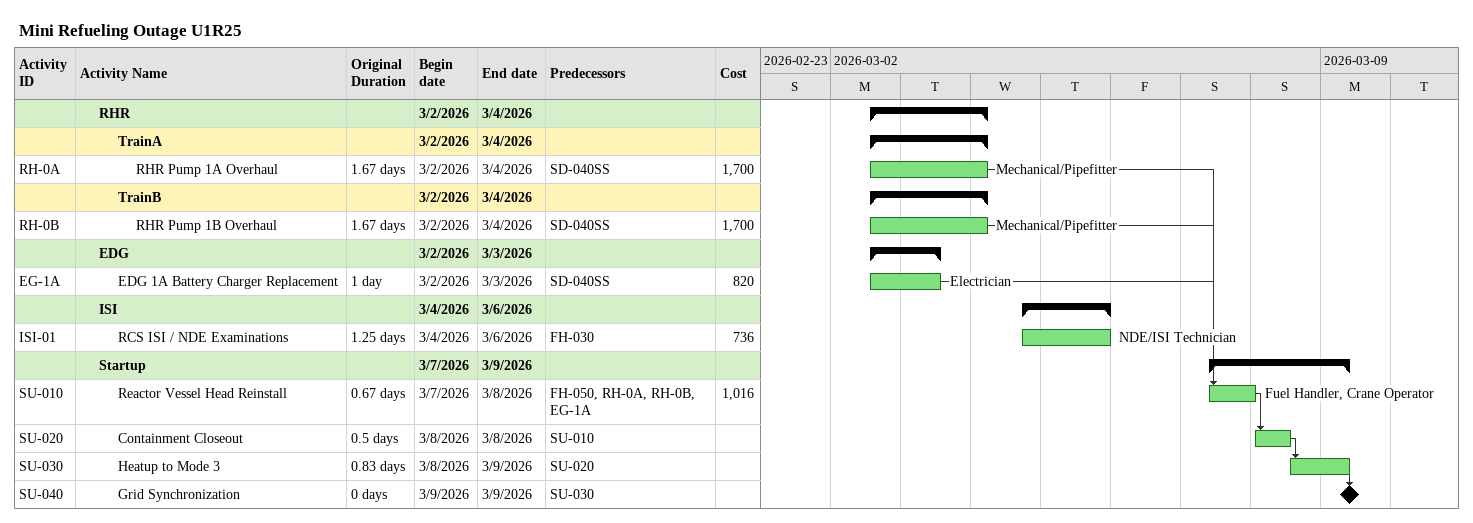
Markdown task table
Mini Refueling Outage U1R25

| ID | Level | Task | Original duration | Start | Finish | Predecessors | Resources | Cost |
|---|---|---|---|---|---|---|---|---|
|  | 2 | **RHR** |  | 2026-03-02 | 2026-03-04 |  |  |  |
|  | 3 | **TrainA** |  | 2026-03-02 | 2026-03-04 |  |  |  |
| RH-0A | 4 | RHR Pump 1A Overhaul | 1.67d | 2026-03-02 | 2026-03-04 | SD-040SS | Mechanical/Pipefitter | 1700 |
|  | 3 | **TrainB** |  | 2026-03-02 | 2026-03-04 |  |  |  |
| RH-0B | 4 | RHR Pump 1B Overhaul | 1.67d | 2026-03-02 | 2026-03-04 | SD-040SS | Mechanical/Pipefitter | 1700 |
|  | 2 | **EDG** |  | 2026-03-02 | 2026-03-03 |  |  |  |
| EG-1A | 3 | EDG 1A Battery Charger Replacement | 1d | 2026-03-02 | 2026-03-03 | SD-040SS | Electrician | 820 |
|  | 2 | **ISI** |  | 2026-03-04 | 2026-03-06 |  |  |  |
| ISI-01 | 3 | RCS ISI / NDE Examinations | 1.25d | 2026-03-04 | 2026-03-06 | FH-030 | NDE/ISI Technician | 736 |
|  | 2 | **Startup** |  | 2026-03-07 | 2026-03-09 |  |  |  |
| SU-010 | 3 | Reactor Vessel Head Reinstall | 0.67d | 2026-03-07 | 2026-03-08 | FH-050, RH-0A, RH-0B, EG-1A | Fuel Handler, Crane Operator | 1016 |
| SU-020 | 3 | Containment Closeout | 0.5d | 2026-03-08 | 2026-03-08 | SU-010 |  |  |
| SU-030 | 3 | Heatup to Mode 3 | 0.83d | 2026-03-08 | 2026-03-09 | SU-020 |  |  |
| SU-040 | 3 | Grid Synchronization | 0d | 2026-03-09 | 2026-03-09 | SU-030 |  |  |
